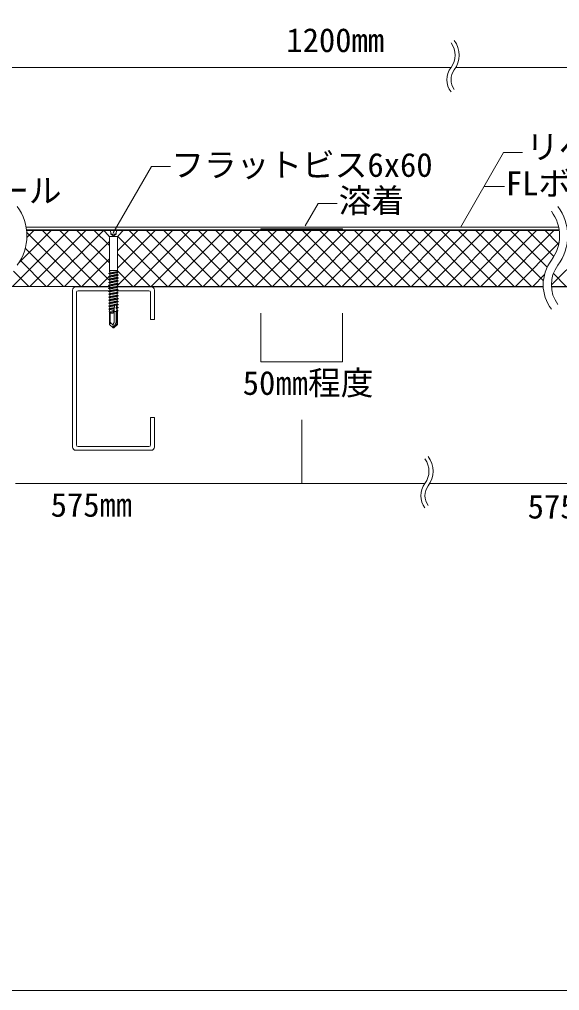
# Model space of a CAD drawing. Units: millimetres, scale not verified. Extents: x -675 to 675, y -471 to 460.
# Drawn here: x -309 to 22, y -440 to 155 of the extents above; entities that cross this region are included whole.
import ezdxf
from ezdxf.enums import TextEntityAlignment as Align

# ---------------------------------------------------------------- set-up
doc = ezdxf.new("R2010")
doc.units = ezdxf.units.MM
doc.header["$LTSCALE"] = 5
for name, color, linetype, lineweight in [('1-0_芯・寸法線', 7, 'Continuous', 9), ('1-2_ハッチング', 1, 'Continuous', 9), ('1-3_断熱材', 7, 'Continuous', 9), ('1-4_リベットルーフ', 3, 'Continuous', 9), ('1-6_アンカー類', 7, 'Continuous', 9), ('1-8_下地など', 7, 'Continuous', 9), ('E-0', 7, 'Continuous', 9), ('F-F', 7, 'Continuous', 9)]:
    doc.layers.add(name, color=color, linetype=linetype, lineweight=lineweight)
doc.styles.add('ＭＳ ゴシック', font='')
doc.styles.get('ＭＳ ゴシック').set_extended_font_data('MS Gothic')

msp = doc.modelspace()

# ---------------------------------------------------------------- linework, layer by layer
at = {"layer": '1-0_芯・寸法線'}
for p, q in [((-435.94, 125.087), (-44.543, 125.087)), ((-41.553, 125.087), (164.06, 125.087)), ((-24.409, 52.14), (-11.869, 52.14)), ((-160.94, -25.234), (-160.94, -55.13)), ((-110.94, -25.234), (-110.94, -55.13)), ((-160.94, -55.13), (-110.94, -55.13)), ((-135.94, -90.612), (-135.94, -129.58)), ((-135.94, -90.612), (-135.94, -129.58)), ((-311.041, -129.58), (-135.94, -129.58)), ((-60.554, -129.58), (-135.94, -129.58)), ((139.06, -129.58), (-57.564, -129.58))]:
    msp.add_line(p, q, dxfattribs=at)
for centre, radius, start, end in [((-54.543, 132.587), 12.5, 323.13, 36.87), ((-54.543, 132.587), 15, 323.13, 36.87), ((-34.543, 117.587), 12.5, 143.13, 216.87), ((-34.543, 117.587), 10, 143.13, 216.87), ((-70.554, -122.08), 12.5, 323.13, 36.87), ((-70.554, -122.08), 15, 323.13, 36.87), ((-50.554, -137.08), 12.5, 143.13, 216.87), ((-50.554, -137.08), 10, 143.13, 216.87)]:
    msp.add_arc(centre, radius, start, end, dxfattribs=at)
at = {"layer": '1-2_ハッチング'}
for p, q in [((-160.94, 26.252), (-160.94, 25.752)), ((-160.94, 26.252), (-110.94, 26.252)), ((-160.94, 25.752), (-110.94, 25.752)), ((-110.94, 26.252), (-110.94, 25.752))]:
    msp.add_line(p, q, dxfattribs=at)
msp.add_solid([(-160.94, 26.252), (-160.94, 25.752), (-110.94, 26.252), (-110.94, 25.752)], dxfattribs=at)
at = {"layer": '1-3_断熱材'}
for p, q in [((-312.784, -8.898), (-278.634, 25.252)), ((-309.394, 5.099), (-289.24, 25.252)), ((-304.261, 25.752), (-257.079, 25.752)), ((-304.261, 25.252), (-257.079, 25.252)), ((-271.057, -8.898), (-304.219, 24.264)), ((-304.128, 20.971), (-299.847, 25.252)), ((-302.177, -8.898), (-267.527, 25.752)), ((-260.451, -8.898), (-294.601, 25.252)), ((-291.57, -8.898), (-257.079, 25.594)), ((-254.103, -4.639), (-283.994, 25.252)), ((-253.539, 5.404), (-273.887, 25.752)), ((-253.539, 16.01), (-263.281, 25.752)), ((-248.779, -8.533), (-214.994, 25.252)), ((-248.619, 12.84), (-236.207, 25.252)), ((-248.619, 2.234), (-225.601, 25.252)), ((-245.079, 25.752), (21.552, 25.752)), ((-245.079, 25.252), (21.552, 25.252)), ((-207.418, -8.898), (-241.568, 25.252)), ((-238.537, -8.898), (-204.387, 25.252)), ((-196.811, -8.898), (-230.961, 25.252)), ((-227.931, -8.898), (-193.781, 25.252)), ((-186.204, -8.898), (-220.354, 25.252)), ((-217.324, -8.898), (-183.174, 25.252)), ((-175.598, -8.898), (-209.748, 25.252)), ((-206.718, -8.898), (-172.568, 25.252)), ((-164.991, -8.898), (-199.141, 25.252)), ((-196.111, -8.898), (-161.961, 25.252)), ((-154.035, -9.248), (-188.535, 25.252)), ((-185.504, -8.898), (-151.354, 25.252)), ((-143.778, -8.898), (-177.928, 25.252)), ((-174.898, -8.898), (-140.748, 25.252)), ((-133.171, -8.898), (-167.321, 25.252)), ((-164.291, -8.898), (-130.141, 25.252)), ((-122.215, -9.248), (-156.715, 25.252)), ((-154.035, -9.248), (-119.535, 25.252)), ((-111.958, -8.898), (-146.108, 25.252)), ((-143.078, -8.898), (-108.928, 25.252)), ((-101.352, -8.898), (-135.502, 25.252)), ((-132.471, -8.898), (-98.321, 25.252)), ((-90.745, -8.898), (-124.895, 25.252)), ((-122.215, -9.248), (-87.715, 25.252)), ((-80.138, -8.898), (-114.288, 25.252)), ((-111.258, -8.898), (-77.108, 25.252)), ((-69.532, -8.898), (-103.682, 25.252)), ((-100.652, -8.898), (-66.502, 25.252)), ((-58.925, -8.898), (-93.075, 25.252)), ((-90.045, -8.898), (-55.895, 25.252)), ((-48.319, -8.898), (-82.469, 25.252)), ((-79.438, -8.898), (-45.288, 25.252)), ((-37.712, -8.898), (-71.862, 25.252)), ((-68.832, -8.898), (-34.682, 25.252)), ((-27.105, -8.898), (-61.255, 25.252)), ((-58.225, -8.898), (-24.075, 25.252)), ((-16.499, -8.898), (-50.649, 25.252)), ((-47.619, -8.898), (-13.469, 25.252)), ((-5.892, -8.898), (-40.042, 25.252)), ((-37.012, -8.898), (-2.862, 25.252)), ((4.714, -8.898), (-29.436, 25.252)), ((-26.405, -8.898), (7.745, 25.252)), ((11.989, -5.566), (-18.829, 25.252)), ((-15.799, -8.898), (18.351, 25.252)), ((14.284, 2.746), (-8.222, 25.252)), ((18.283, 9.353), (2.384, 25.252)), ((21.253, 16.99), (12.991, 25.252)), ((16.898, -8.021), (50.171, 25.252)), ((-280.964, -8.898), (-253.539, 18.527)), ((-218.024, -8.898), (-248.493, 21.571)), ((-281.664, -8.898), (-305.02, 14.458)), ((-5.192, -8.898), (21.441, 17.735)), ((-292.27, -8.898), (-308.209, 7.041)), ((-270.357, -8.898), (-253.539, 7.92)), ((-228.631, -8.898), (-248.619, 11.09)), ((-302.877, -8.898), (-312.158, 0.384)), ((-239.237, -8.898), (-248.722, 0.586)), ((-259.751, -8.898), (-253.865, -3.012)), ((-253.379, -5.363), (-253.994, -4.748)), ((5.414, -8.898), (12.714, -1.599)), ((25.928, -8.898), (18.117, -1.087)), ((-313.989, -8.898), (-253.379, -8.898)), ((-248.571, -8.898), (11.861, -8.898)), ((-248.129, -9.248), (11.861, -9.248)), ((16.869, -8.898), (307.958, -8.898)), ((16.869, -9.248), (307.958, -9.248))]:
    msp.add_line(p, q, dxfattribs=at)
for centre, radius, start, end in [((-334.032, 22.053), 30, 323.13, 36.87), ((-3.173, 22.053), 25, 323.13, 36.87), ((-3.173, 22.053), 30, 323.13, 36.87), ((36.827, -7.947), 25, 143.13, 216.87), ((36.827, -7.947), 20, 143.13, 216.87)]:
    msp.add_arc(centre, radius, start, end, dxfattribs=at)
at = {"layer": '1-4_リベットルーフ'}
for p, q in [((21.28, 27.252), (-304.486, 27.252)), ((21.552, 25.752), (-304.261, 25.752))]:
    msp.add_line(p, q, dxfattribs=at)
at = {"layer": '1-6_アンカー類'}
for p, q in [((-257.079, 25.752), (-245.079, 25.752)), ((-257.079, 25.752), (-257.079, 25.252)), ((-257.079, 25.252), (-254.125, 22.298)), ((-252.879, 25.752), (-252.783, 23.006)), ((-249.279, 25.752), (-249.375, 23.006)), ((-245.079, 25.252), (-248.033, 22.298)), ((-248.619, 21.712), (-253.539, 21.712)), ((-253.539, 20.884), (-253.539, 0.752)), ((-251.079, 22.022), (-252.783, 23.006)), ((-251.079, 22.022), (-249.375, 23.006)), ((-248.619, 20.884), (-248.619, 0.752)), ((-248.436, 0.074), (-254.029, -1.008)), ((-253.617, 0.464), (-253.428, 0.355)), ((-248.619, 0.752), (-253.539, 0.752)), ((-251.396, 0.752), (-253.428, 0.355)), ((-253.428, 0.355), (-253.394, -0.641)), ((-253.394, -0.641), (-248.734, 0.246)), ((-248.716, 0.752), (-248.734, 0.246)), ((-248.329, -0.318), (-254.029, -1.108)), ((-254.029, -1.108), (-253.379, -1.483)), ((-248.129, -1.913), (-254.029, -2.818)), ((-248.129, -2.013), (-254.029, -2.918)), ((-254.029, -2.918), (-253.379, -3.293)), ((-248.129, -3.723), (-254.029, -4.628)), ((-248.129, -3.823), (-254.029, -4.728)), ((-254.029, -4.728), (-253.379, -5.103)), ((-248.129, -5.533), (-254.029, -6.438)), ((-248.129, -5.633), (-254.029, -6.538)), ((-248.762, -0.568), (-253.379, -1.483)), ((-253.379, -1.483), (-253.379, -2.443)), ((-253.379, -2.443), (-248.779, -1.538)), ((-248.779, -2.388), (-253.379, -3.293)), ((-253.379, -3.293), (-253.379, -4.253)), ((-253.379, -4.253), (-248.779, -3.348)), ((-248.779, -4.198), (-253.379, -5.103)), ((-253.379, -5.103), (-253.379, -6.063)), ((-253.379, -6.063), (-248.779, -5.158)), ((-248.762, -0.568), (-248.779, -1.058)), ((-248.779, -1.058), (-248.779, -1.538)), ((-248.129, -2.013), (-248.779, -2.388)), ((-248.779, -2.388), (-248.779, -3.348)), ((-248.129, -3.823), (-248.779, -4.198)), ((-248.779, -4.198), (-248.779, -5.158)), ((-248.129, -5.633), (-248.779, -6.008)), ((-248.329, -0.318), (-248.762, -0.568)), ((-254.029, -6.538), (-253.379, -6.913)), ((-248.129, -7.343), (-254.029, -8.248)), ((-248.129, -7.443), (-254.029, -8.348)), ((-254.029, -8.348), (-253.379, -8.723)), ((-248.129, -9.153), (-254.029, -10.058)), ((-248.129, -9.253), (-254.029, -10.158)), ((-254.029, -10.158), (-253.379, -10.533)), ((-248.129, -10.963), (-254.029, -11.868)), ((-248.129, -11.063), (-254.029, -11.968)), ((-248.779, -6.008), (-253.379, -6.913)), ((-253.379, -6.913), (-253.379, -7.873)), ((-253.379, -7.873), (-248.779, -6.968)), ((-248.779, -7.818), (-253.379, -8.723)), ((-253.379, -8.723), (-253.379, -9.683)), ((-253.379, -9.683), (-248.779, -8.778)), ((-248.779, -9.628), (-253.379, -10.533)), ((-253.379, -10.533), (-253.379, -11.493)), ((-253.379, -11.493), (-248.779, -10.588)), ((-248.779, -11.438), (-253.379, -12.343)), ((-248.779, -6.008), (-248.779, -6.968)), ((-248.129, -7.443), (-248.779, -7.818)), ((-248.779, -7.818), (-248.779, -8.778)), ((-248.129, -9.253), (-248.779, -9.628)), ((-248.779, -9.628), (-248.779, -10.588)), ((-248.129, -11.063), (-248.779, -11.438)), ((-248.779, -11.438), (-248.779, -12.398)), ((-254.029, -11.968), (-253.379, -12.343)), ((-248.129, -12.773), (-254.029, -13.678)), ((-248.129, -12.873), (-254.029, -13.778)), ((-254.029, -13.778), (-253.379, -14.153)), ((-248.129, -14.583), (-254.029, -15.488)), ((-248.129, -14.683), (-254.029, -15.588)), ((-254.029, -15.588), (-253.379, -15.963)), ((-250.626, -16.776), (-254.029, -17.298)), ((-250.615, -16.874), (-254.029, -17.398)), ((-254.029, -17.398), (-253.379, -17.773)), ((-253.379, -12.343), (-253.379, -13.303)), ((-253.379, -13.303), (-248.779, -12.398)), ((-248.779, -13.248), (-253.379, -14.153)), ((-253.379, -14.153), (-253.379, -15.113)), ((-253.379, -15.113), (-248.779, -14.208)), ((-248.779, -15.058), (-253.379, -15.963)), ((-253.379, -15.963), (-253.379, -16.923)), ((-253.379, -16.923), (-248.779, -16.018)), ((-248.779, -16.868), (-253.379, -17.773)), ((-253.379, -17.773), (-253.379, -18.733)), ((-253.379, -18.733), (-248.779, -17.828)), ((-250.615, -16.874), (-250.626, -16.776)), ((-250.277, -15.248), (-250.589, -15.248)), ((-250.39, -15.375), (-250.405, -15.248)), ((-250.18, -17.144), (-250.279, -16.313)), ((-248.129, -16.393), (-249.835, -16.654)), ((-249.824, -16.753), (-249.835, -16.654)), ((-248.129, -16.493), (-249.824, -16.753)), ((-248.129, -12.873), (-248.779, -13.248)), ((-248.779, -13.248), (-248.779, -14.208)), ((-248.129, -14.683), (-248.779, -15.058)), ((-248.779, -15.058), (-248.779, -16.018)), ((-248.129, -16.493), (-248.779, -16.868)), ((-248.779, -16.868), (-248.779, -17.828)), ((-250.416, -18.554), (-254.029, -19.108)), ((-250.404, -18.652), (-254.029, -19.208)), ((-254.029, -19.208), (-253.379, -19.583)), ((-249.815, -20.264), (-253.972, -20.885)), ((-250.238, -20.456), (-253.956, -21.06)), ((-253.956, -21.06), (-253.399, -21.382)), ((-250.821, -22.141), (-253.817, -22.605)), ((-250.894, -22.467), (-253.784, -22.969)), ((-253.784, -22.969), (-253.43, -23.174)), ((-253.43, -23.174), (-253.448, -24.202)), ((-253.448, -24.202), (-250.971, -23.723)), ((-250.732, -22.658), (-253.43, -23.174)), ((-253.399, -21.382), (-253.416, -22.374)), ((-253.416, -22.374), (-250.542, -21.81)), ((-250.312, -20.783), (-253.399, -21.382)), ((-253.384, -20.546), (-248.779, -19.638)), ((-253.379, -20.248), (-253.384, -20.546)), ((-248.779, -18.678), (-253.379, -19.583)), ((-253.379, -19.583), (-253.379, -20.248)), ((-251.313, -25.248), (-250.235, -20.44)), ((-251.221, -23.925), (-250.971, -23.723)), ((-250.894, -22.467), (-250.821, -22.141)), ((-250.894, -22.467), (-250.732, -22.658)), ((-250.542, -21.81), (-250.821, -22.141)), ((-250.679, -31.101), (-250.679, -22.421)), ((-250.404, -18.652), (-250.416, -18.554)), ((-249.97, -18.912), (-250.069, -18.081)), ((-248.129, -20.013), (-249.753, -20.255)), ((-248.129, -18.203), (-249.624, -18.432)), ((-249.613, -18.53), (-249.624, -18.432)), ((-248.129, -18.303), (-249.613, -18.53)), ((-249.51, -20.337), (-249.516, -20.254)), ((-248.129, -20.113), (-249.51, -20.337)), ((-249.291, -20.586), (-249.51, -20.337)), ((-249.219, -21.55), (-249.392, -21.92)), ((-248.264, -21.745), (-249.392, -21.92)), ((-249.371, -22.203), (-249.392, -21.92)), ((-248.288, -22.015), (-249.371, -22.203)), ((-249.371, -22.203), (-249.159, -22.357)), ((-248.775, -20.486), (-249.291, -20.586)), ((-249.219, -21.55), (-249.291, -20.586)), ((-249.085, -23.358), (-249.267, -23.605)), ((-248.419, -23.466), (-249.267, -23.605)), ((-249.232, -24.067), (-249.267, -23.605)), ((-249.219, -21.55), (-248.758, -21.46)), ((-248.744, -22.278), (-249.159, -22.357)), ((-249.085, -23.358), (-249.159, -22.357)), ((-249.085, -23.358), (-248.726, -23.288)), ((-248.129, -18.303), (-248.779, -18.678)), ((-248.779, -18.678), (-248.779, -19.638)), ((-248.129, -20.113), (-248.775, -20.486)), ((-248.775, -20.486), (-248.758, -21.46)), ((-248.288, -22.015), (-248.744, -22.278)), ((-248.744, -22.278), (-248.726, -23.288)), ((-251.221, -23.925), (-253.662, -24.326)), ((-251.341, -24.458), (-253.612, -24.878)), ((-253.612, -24.878), (-253.461, -24.966)), ((-253.579, -32.274), (-253.579, -25.248)), ((-253.579, -25.248), (-251.313, -25.248)), ((-253.461, -24.966), (-253.466, -25.248)), ((-251.152, -24.53), (-253.461, -24.966)), ((-253.079, -30.814), (-253.079, -25.248)), ((-251.341, -24.458), (-251.221, -23.925)), ((-251.341, -24.458), (-251.152, -24.53)), ((-251.089, -24.248), (-249.018, -24.248)), ((-249.429, -30.999), (-249.429, -24.248)), ((-248.46, -23.924), (-249.232, -24.067)), ((-249.232, -24.067), (-249.027, -24.129)), ((-248.95, -25.165), (-249.082, -25.248)), ((-249.082, -25.248), (-248.579, -25.248)), ((-249.079, -32.04), (-249.079, -24.248)), ((-248.712, -24.07), (-249.027, -24.129)), ((-248.95, -25.165), (-249.027, -24.129)), ((-248.95, -25.165), (-248.694, -25.117)), ((-248.574, -25.186), (-248.927, -25.248)), ((-248.46, -23.924), (-248.712, -24.07)), ((-248.712, -24.07), (-248.694, -25.117)), ((-248.579, -25.248), (-248.579, -32.274)), ((-253.204, -31.413), (-253.579, -32.274)), ((-253.579, -32.274), (-251.279, -34.203)), ((-252.567, -31.557), (-251.862, -32.148)), ((-251.362, -32.972), (-251.079, -34.248)), ((-251.174, -31.959), (-250.679, -31.101)), ((-250.924, -33.588), (-251.079, -34.248)), ((-249.429, -30.999), (-250.924, -33.588)), ((-249.079, -32.04), (-250.924, -33.588)), ((-250.924, -33.588), (-250.879, -34.203)), ((-248.579, -32.274), (-250.879, -34.203)), ((-249.079, -32.04), (-248.579, -32.274))]:
    msp.add_line(p, q, dxfattribs=at)
for points in [[(-257.079, 25.252), (-245.079, 25.252), (-245.079, 25.752)], [(-252.235, 0.752), (-253.617, 0.464), (-253.539, 0.752)], [(-248.329, -0.318), (-248.436, 0.074), (-248.734, 0.246)], [(-254.029, -1.108), (-254.029, -1.008), (-253.394, -0.641)], [(-254.029, -2.918), (-254.029, -2.818), (-253.379, -2.443)], [(-254.029, -4.728), (-254.029, -4.628), (-253.379, -4.253)], [(-248.129, -2.013), (-248.129, -1.913), (-248.779, -1.538)], [(-248.129, -3.823), (-248.129, -3.723), (-248.779, -3.348)], [(-248.129, -5.633), (-248.129, -5.533), (-248.779, -5.158)], [(-254.029, -6.538), (-254.029, -6.438), (-253.379, -6.063)], [(-254.029, -8.348), (-254.029, -8.248), (-253.379, -7.873)], [(-254.029, -10.158), (-254.029, -10.058), (-253.379, -9.683)], [(-254.029, -11.968), (-254.029, -11.868), (-253.379, -11.493)], [(-248.129, -7.443), (-248.129, -7.343), (-248.779, -6.968)], [(-248.129, -9.253), (-248.129, -9.153), (-248.779, -8.778)], [(-248.129, -11.063), (-248.129, -10.963), (-248.779, -10.588)], [(-254.029, -13.778), (-254.029, -13.678), (-253.379, -13.303)], [(-254.029, -15.588), (-254.029, -15.488), (-253.379, -15.113)], [(-254.029, -17.398), (-254.029, -17.298), (-253.379, -16.923)], [(-249.835, -16.654), (-250.279, -16.313), (-250.626, -16.776)], [(-250.615, -16.874), (-250.18, -17.144), (-249.824, -16.753)], [(-250.277, -15.248), (-250.39, -15.375), (-250.589, -15.248)], [(-248.129, -12.873), (-248.129, -12.773), (-248.779, -12.398)], [(-248.129, -14.683), (-248.129, -14.583), (-248.779, -14.208)], [(-248.129, -16.493), (-248.129, -16.393), (-248.779, -16.018)], [(-248.129, -18.303), (-248.129, -18.203), (-248.779, -17.828)], [(-254.029, -19.208), (-254.029, -19.108), (-253.379, -18.733)], [(-253.956, -21.06), (-253.972, -20.885), (-253.384, -20.546)], [(-253.784, -22.969), (-253.817, -22.605), (-253.416, -22.374)], [(-249.624, -18.432), (-250.069, -18.081), (-250.416, -18.554)], [(-250.404, -18.652), (-249.97, -18.912), (-249.613, -18.53)], [(-248.129, -20.113), (-248.129, -20.013), (-248.779, -19.638)], [(-248.288, -22.015), (-248.264, -21.745), (-248.758, -21.46)], [(-248.46, -23.924), (-248.419, -23.466), (-248.726, -23.288)], [(-253.612, -24.878), (-253.662, -24.326), (-253.448, -24.202)], [(-248.579, -25.248), (-248.574, -25.186), (-248.694, -25.117)], [(-251.279, -34.203), (-251.079, -34.248), (-250.879, -34.203)]]:
    msp.add_lwpolyline(points, dxfattribs=at)
for centre, radius, start, end in [((-255.539, 20.884), 2, 0, 45), ((-251.11, 26.612), 3.606, 242.083, 297.917), ((-246.619, 20.884), 2, 135, 180), ((-249.629, -21.298), 1.05, 83.837, 125.23), ((-252.888, -31.94), 0.5, 50, 156.446), ((-254.579, -30.814), 1.5, 336.446, 0), ((-251.579, -30.427), 1.5, 180, 230), ((-251.607, -31.709), 0.5, 230, 330), ((-252.826, -33.297), 1.5, 12.5, 50), ((-249.881, -32.72), 1.5, 150, 192.5)]:
    msp.add_arc(centre, radius, start, end, dxfattribs=at)
at = {"layer": '1-8_下地など'}
for p, q in [((-276.079, -107.248), (-276.079, -11.248)), ((-274.079, -9.248), (-253.379, -9.248)), ((-272.779, -11.548), (-253.475, -11.548)), ((-248.779, -11.548), (-229.379, -11.548)), ((-248.129, -9.248), (-228.079, -9.248)), ((-226.079, -11.248), (-226.079, -29.248)), ((-273.779, -105.948), (-273.779, -12.548)), ((-228.379, -12.548), (-228.379, -29.248)), ((-226.079, -29.248), (-228.379, -29.248)), ((-228.379, -105.948), (-228.379, -89.248)), ((-226.079, -89.248), (-228.379, -89.248)), ((-226.079, -107.248), (-226.079, -89.248)), ((-229.379, -106.948), (-272.779, -106.948)), ((-228.079, -109.248), (-274.079, -109.248))]:
    msp.add_line(p, q, dxfattribs=at)
for centre, radius, start, end in [((-274.079, -11.248), 2, 90, 180), ((-272.779, -12.548), 1, 90, 180), ((-229.379, -12.548), 1, 0, 90), ((-228.079, -11.248), 2, 0, 90), ((-272.779, -105.948), 1, 180, 270), ((-229.379, -105.948), 1, 270, 360), ((-274.079, -107.248), 2, 180, 270), ((-228.079, -107.248), 2, 270, 360)]:
    msp.add_arc(centre, radius, start, end, dxfattribs=at)
at = {"layer": 'E-0'}
for p, q in [((-38.804, 27.207), (-12.396, 72.946)), ((-12.396, 72.946), (-0.849, 72.946)), ((-251.194, 23.955), (-227.824, 64.433)), ((-227.824, 64.433), (-216.277, 64.433))]:
    msp.add_line(p, q, dxfattribs=at)
msp.add_lwpolyline([(-133.739, 28.122), (-125.801, 41.87), (-114.254, 41.87)], dxfattribs=at)
at = {"layer": 'F-F'}
msp.add_lwpolyline([(-675, 460), (675, 460), (675, -440), (-675, -440)], dxfattribs=at)

# ---------------------------------------------------------------- texts
at = {"layer": 'E-0', "style": 'ＭＳ ゴシック'}
for s, p in [('1200mm', (-145.312, 130.115)), ('リベットルーフ', (1.434, 64.807)), ('フラットビス6x60', (-215.691, 53.736)), ('FLボードNC', (-11.007, 42.409)), ('FLシール', (-362.784, 37.967)), ('溶着', (-113.262, 31.887)), ('50㎜程度', (-172.002, -79.741)), ('575㎜', (-289.493, -154.347)), ('575㎜', (2.325, -155.438))]:
    msp.add_text(s, height=14.66, dxfattribs=at).set_placement(p, align=Align.BOTTOM_LEFT)

doc.saveas('drawing.dxf')
